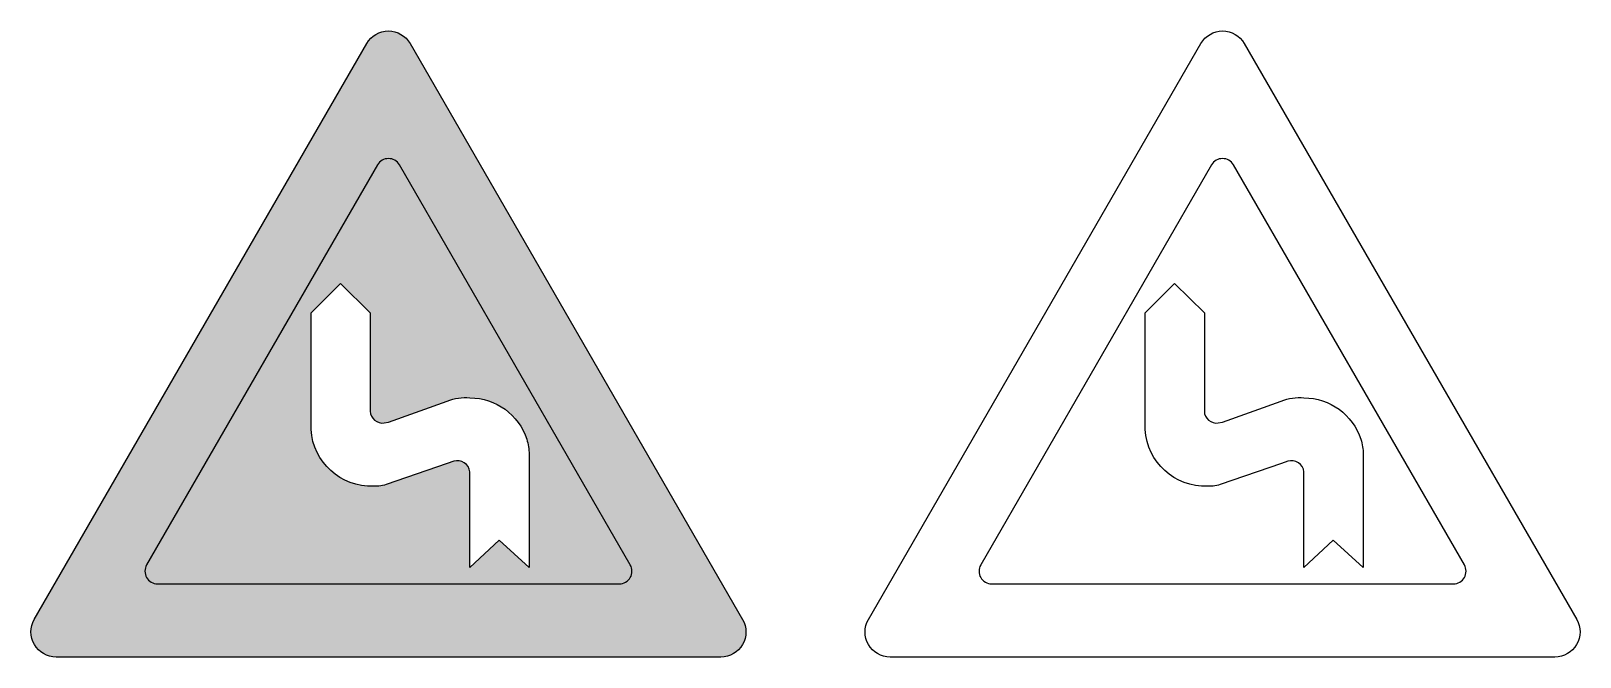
# Model space of a CAD drawing. Extents: x -59 to 1241, y 0 to 525.
import ezdxf

# ---------------------------------------------------------------- set-up
doc = ezdxf.new("R2010")
doc.units = 0
doc.header["$MEASUREMENT"] = 0

msp = doc.modelspace()

# ---------------------------------------------------------------- hatches: boundary and pattern name
h = msp.add_hatch(color=1)
edge = h.paths.add_edge_path()
edge.add_line((259.5380000000001, 514.951), (538.5400000000001, 31.71179999999998))
edge.add_arc((520.3225617579176, 21.21922364307126), 21.02306387542191, -89.95247420671188, 29.940364797915322, ccw=False)
edge.add_line((520.34, 0.196167), (-37.65399999999988, 0.19812))
edge.add_arc((-37.63511371272128, 21.21968312057471), 21.02157160452458, 150.0527614368281, 269.9485240819447, ccw=False)
edge.add_line((-55.84999999999991, 31.7137), (223.1460000000002, 514.951))
edge.add_arc((241.3420000000002, 504.4240733851611), 21.02166977083893, 30.050656878707002, 149.949343121293, ccw=False)
edge = h.paths.add_edge_path(flags=16)
edge.add_arc((435.1106885178914, 72.19238525814727), 10.6050893459825, 270.0503068552257, 389.9455535669114)
edge.add_line((444.3000000000001, 77.4862), (250.5230000000001, 413.123))
edge.add_arc((241.3435000000001, 407.8114854933663), 10.60544231063379, 30.05487035694183, 149.9451296430582)
edge.add_line((232.1640000000001, 413.123), (38.38800000000015, 77.48570000000001))
edge.add_arc((47.57701849899749, 72.19171549146775), 10.60492022372138, 150.0528615176326, 269.9458725023029)
edge.add_line((47.56700000000012, 61.5868), (435.12, 61.5873))
h = msp.add_hatch(color=7)
h.paths.add_polyline_path([(250.5230000000001, 413.123, 0.5767119999999999), (232.1640000000001, 413.123), (38.38800000000015, 77.4857, 0.576728), (47.56700000000012, 61.5868), (435.12, 61.5873, 0.576741), (444.3000000000001, 77.4862)])
h.paths.add_polyline_path([(357.34, 182.874, -0.080916852637278), (359.3999922830523, 170.1785771201304), (359.37, 75.25790000000002), (334.1900000000002, 98.21300000000001), (309.6700000000001, 75.25890000000001), (309.6700000000001, 155.595, 0.4659460000000001), (296.157, 164.45), (290.7360000000015, 162.6730000000004), (239.4180000000001, 145.051, -0.0972011), (233.369, 143.579, -0.02475620000000001), (228.7150000000001, 143.529, -0.4053980000000001), (176.3710000000002, 190.977), (176.3710000000002, 289.073), (201.0420000000001, 313.511), (226.0820000000001, 289.0690000000001), (226.0920026082471, 206.5124728330695, 0.4649064847438944), (237.7975936851644, 196.6682375116421), (241.3560000000003, 197.284), (290.6130000000002, 214.992, -0.109976), (309.6700000000001, 217.679, -0.324733)], flags=16)

# ---------------------------------------------------------------- linework, layer by layer
at = {"color": 1}
msp.add_lwpolyline([(259.5380000000001, 514.951), (538.5400000000001, 31.7118, -0.576727), (520.34, 0.196167), (-37.65399999999988, 0.19812, -0.5767439999999999), (-55.84999999999991, 31.7137), (223.1460000000002, 514.951, -0.576761)], format="xyb", close=True, dxfattribs=at)
for points in [[(959.538, 514.951), (1238.54, 31.7118, -0.576727), (1220.34, 0.196167), (662.346, 0.19812, -0.5767439999999999), (644.15, 31.7137), (923.1460000000001, 514.951, -0.576761)], [(435.12, 61.5873, 0.576741), (444.3000000000001, 77.4862), (250.5230000000001, 413.123, 0.576712), (232.1640000000001, 413.123), (38.38800000000015, 77.4857, 0.576728), (47.56700000000012, 61.5868)], [(1135.12, 61.5873, 0.576741), (1144.3, 77.4862), (950.523, 413.123, 0.576712), (932.164, 413.123), (738.388, 77.4857, 0.576728), (747.567, 61.5868)], [(201.042, 313.511), (226.0820000000001, 289.069), (226.0920000000001, 206.534, 0.465697), (237.8020000000001, 196.669), (241.3560000000002, 197.284), (290.6130000000002, 214.992, -0.109976), (309.6700000000001, 217.679, -0.324733), (357.34, 182.874, -0.0807632), (359.4000000000002, 170.203), (359.37, 75.2579), (334.1900000000002, 98.213), (309.6700000000001, 75.2589), (309.6700000000001, 155.595, 0.465946), (296.157, 164.45), (290.7360000000002, 162.673), (239.4180000000001, 145.051, -0.09720110000000001), (233.369, 143.579, -0.0247562), (228.7150000000001, 143.529, -0.405398), (176.3710000000002, 190.977), (176.3710000000002, 289.073)], [(901.0419999999999, 313.511), (926.082, 289.069), (926.092, 206.534, 0.465697), (937.802, 196.669), (941.3560000000001, 197.284), (990.613, 214.992, -0.109976), (1009.67, 217.679, -0.324733), (1057.34, 182.874, -0.0807632), (1059.4, 170.203), (1059.37, 75.2579), (1034.19, 98.213), (1009.67, 75.2589), (1009.67, 155.595, 0.465946), (996.1569999999999, 164.45), (990.7360000000001, 162.673), (939.418, 145.051, -0.09720110000000001), (933.3689999999999, 143.579, -0.0247562), (928.715, 143.529, -0.405398), (876.3710000000001, 190.977), (876.3710000000001, 289.073)]]:
    msp.add_lwpolyline(points, format="xyb", close=True)

doc.saveas('drawing.dxf')
